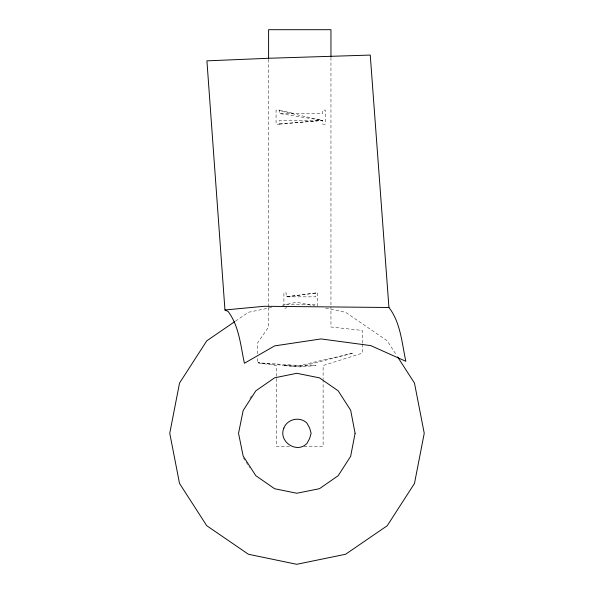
<?xml version="1.0" encoding="UTF-8"?>
<svg xmlns="http://www.w3.org/2000/svg" width="594" height="594" viewBox="0 0 594 594"><rect width="100%" height="100%" fill="white"/><g stroke="black" fill="none" stroke-linecap="round" stroke-linejoin="round"><path stroke-width="0.45" stroke-dasharray="2.97 2.23" d="M249.911 398.344L251.938 395.262M235.543 321.102L248.418 312.281L271.688 307.447M282.425 305.219L296.74 302.242L314.835 305.962M317.508 306.304L317.508 292.783L286.145 296.844L286.145 292.783L283.91 292.783L283.91 308.108L286.145 308.108L286.145 305.858M315.644 293.02L286.145 296.844L315.644 296.844L315.644 292.783M279.425 124.168L322.735 120.419L322.735 124.168L325.356 124.168L325.356 110.098L322.735 110.098L322.735 113.536L279.425 113.536L279.425 110.098L276.062 110.098L276.062 124.168L279.425 124.168L279.425 120.419L322.735 120.419L279.425 110.84M279.425 123.901L322.735 120.419L279.425 113.536M286.145 304.351L315.644 304.351L315.644 305.858M289.545 446.421L276.44 446.421L276.44 365.54L257.395 362.786L257.395 357.44M304.009 446.421L323.114 446.421L323.114 380.242M325.683 308.197L345.582 312.281L387.229 340.815L396.146 354.648M279.425 110.098L293.867 113.536M243.288 457.759L249.71 467.656M362.318 343.161L362.318 330.442L330.955 327.004L330.955 306.623M362.318 344.067L362.318 353.155L323.114 365.54L323.114 379.328M330.955 57.484L330.955 305.702M268.599 59.341L268.599 306.623M268.599 307.551L268.599 327.004L257.395 343.176L257.395 353.868M352.985 353.155L299.591 366.914L283.16 365.54L316.015 365.54L299.591 366.914L258.145 362.786L299.591 365.54L352.985 353.155"/><path stroke-width="0.89" d="M234.786 321.621L206.771 340.815L179.522 383.078L169.758 433.271L179.522 483.464L206.771 525.735L248.418 554.261L296.74 564.3L345.582 554.261L387.229 525.735L414.478 483.464L424.242 433.271L414.478 383.078L397.631 356.949M224.955 309.979L264.219 306.281L388.936 307.499C400.653 322.609 401.9 343.161 405.843 361.315L370.767 345.611L321.05 338.929L274.621 345.894L244.401 363.276C240.629 345.775 239.182 326.284 228.17 311.516L224.955 309.979L206.92 60.848L270.775 58.197L370.255 55.079L388.936 307.499M330.955 56.556L330.955 29.7L268.599 29.7L268.599 58.412M355.093 433.271L350.653 456.333L338.157 475.72L319.468 488.691L296.807 493.25L274.591 488.728L255.843 475.72L243.161 456.044L238.536 433.271L243.161 410.506L255.843 390.822L274.591 377.814L296.807 373.299L319.468 377.851L338.157 390.822L350.653 410.209L355.093 433.271M283.887 427.992C277.977 441.483 296.903 454.306 307.024 443.31L309.593 438.558L311.137 433.271L309.593 427.992L307.024 423.232C300.17 416.149 287.437 418.815 283.887 427.992"/></g></svg>
